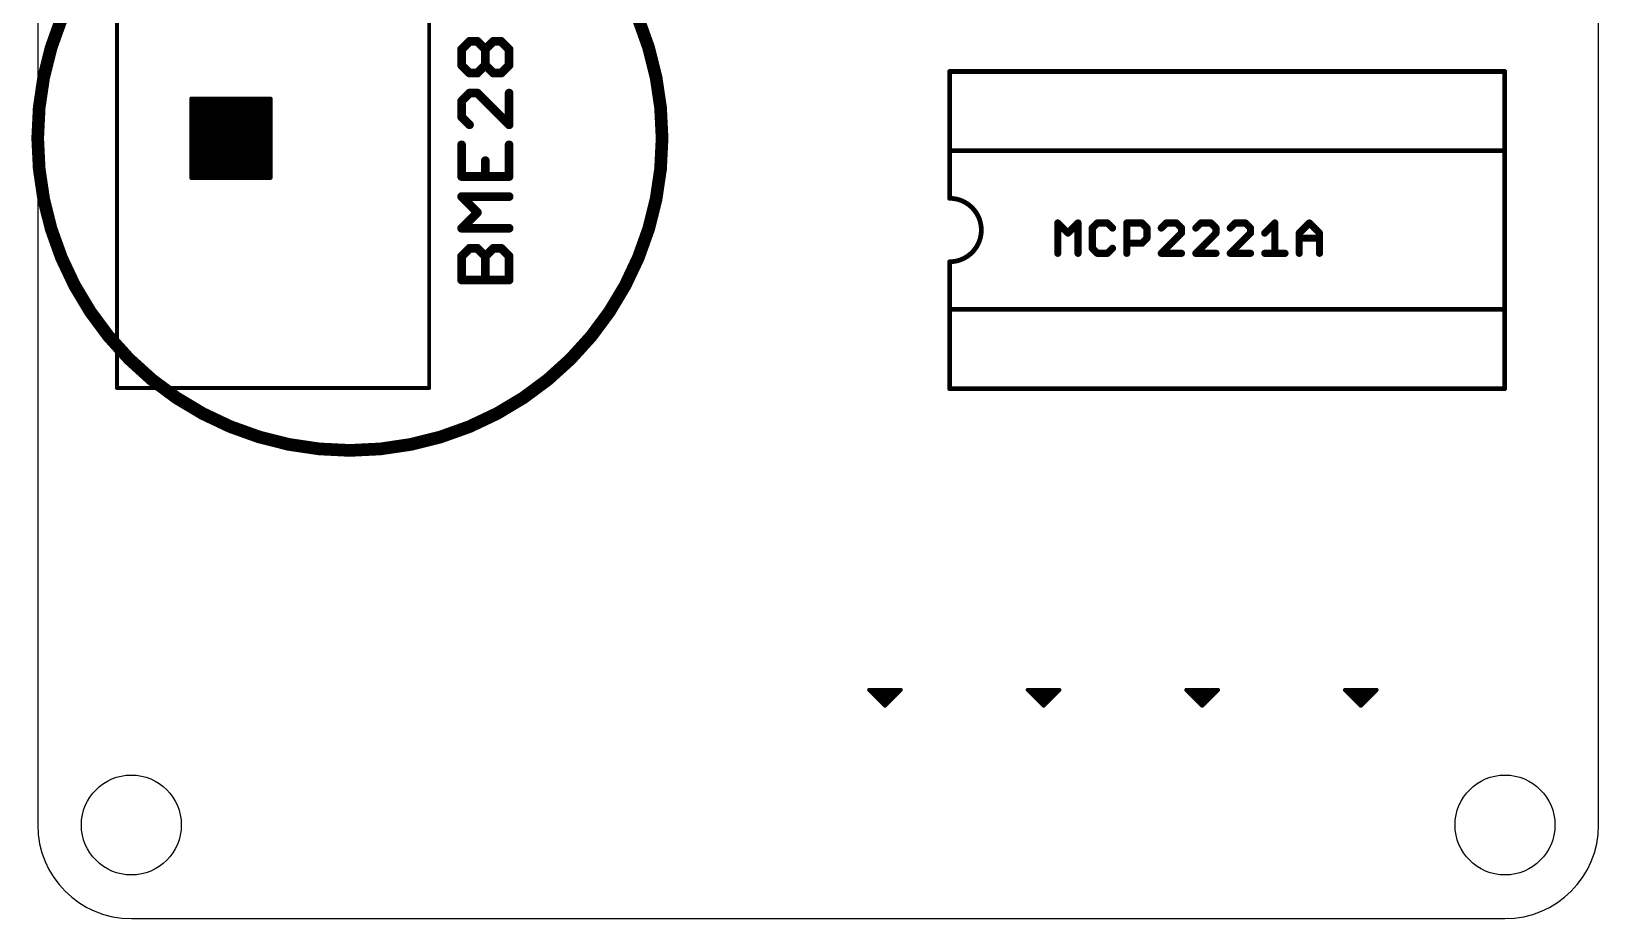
# Model space of a CAD drawing. Extents: x -0.2 to 50, y 0 to 52.7.
# Drawn here: x -0.2 to 50, y 0 to 28.4 of the extents above; entities that cross this region are included whole.
import ezdxf

# ---------------------------------------------------------------- set-up
doc = ezdxf.new("R2010")
doc.units = 0
doc.layers.add('20', color=30, linetype='CONTINUOUS')
doc.layers.add('21', color=253, linetype='CONTINUOUS')

msp = doc.modelspace()

# ---------------------------------------------------------------- linework, layer by layer
at = {"layer": '20'}
for p, q in [((0, 47), (0, 3)), ((50, 3), (50, 47)), ((3, 0), (47, 0))]:
    msp.add_line(p, q, dxfattribs=at)
for centre in [(3, 3), (47, 3)]:
    msp.add_circle(centre, 1.6, dxfattribs=at)
for centre, start, end in [((3, 3), 180, 270), ((47, 3), 270, 0)]:
    msp.add_arc(centre, 3, start, end, dxfattribs=at)
at = {"layer": '21'}
for points, const_width in [([(10, 15, 1), (10, 35, 1), (10, 15)], 0.4064), ([(13.8321, 28.1738, 1), (13.8321, 28.0341)], 0.1397), ([(13.8814, 28.0546, 1), (13.7827, 28.1534)], 0.1397), ([(14.1351, 28.1534, 1), (14.0363, 28.0546)], 0.1397), ([(14.0857, 28.0341, 1), (14.0857, 28.1738)], 0.1397), ([(14.593, 28.1738, 1), (14.593, 28.0341)], 0.1397), ([(14.6424, 28.0546, 1), (14.5436, 28.1534)], 0.1397), ([(14.896, 28.1534, 1), (14.7973, 28.0546)], 0.1397), ([(14.8467, 28.0341, 1), (14.8467, 28.1738)], 0.1397), ([(13.6483, 27.8503, 1), (13.5085, 27.8503)], 0.1397), ([(13.529, 27.8997, 1), (13.6278, 27.8009)], 0.1397), ([(14.4092, 27.8503, 1), (14.2695, 27.8503)], 0.1397), ([(14.29, 27.8997, 1), (14.3887, 27.8009)], 0.1397), ([(14.29, 27.8009, 1), (14.3887, 27.8997)], 0.1397), ([(15.1702, 27.8503, 1), (15.0305, 27.8503)], 0.1397), ([(15.0509, 27.8009, 1), (15.1497, 27.8997)], 0.1397), ([(13.5085, 27.343, 1), (13.6483, 27.343)], 0.1397), ([(13.6278, 27.3924, 1), (13.529, 27.2936)], 0.1397), ([(13.8321, 27.1592, 1), (13.8321, 27.0195)], 0.1397), ([(13.7827, 27.04, 1), (13.8814, 27.1388)], 0.1397), ([(14.0363, 27.1388, 1), (14.1351, 27.04)], 0.1397), ([(14.0857, 27.0195, 1), (14.0857, 27.1592)], 0.1397), ([(14.3887, 27.3924, 1), (14.29, 27.2936)], 0.1397), ([(14.2695, 27.343, 1), (14.4092, 27.343)], 0.1397), ([(14.3887, 27.2936, 1), (14.29, 27.3924)], 0.1397), ([(14.593, 27.1592, 1), (14.593, 27.0195)], 0.1397), ([(14.5436, 27.04, 1), (14.6424, 27.1388)], 0.1397), ([(14.7973, 27.1388, 1), (14.896, 27.04)], 0.1397), ([(14.8467, 27.0195, 1), (14.8467, 27.1592)], 0.1397), ([(15.0305, 27.343, 1), (15.1702, 27.343)], 0.1397), ([(15.1497, 27.2936, 1), (15.0509, 27.3924)], 0.1397), ([(29.21, 27.1781, 1), (29.21, 27.1019)], 0.0762), ([(29.2481, 27.14, 1), (29.1719, 27.14)], 0.0762), ([(47.0281, 27.14, 1), (46.9519, 27.14)], 0.0762), ([(46.99, 27.1019, 1), (46.99, 27.1781)], 0.0762), ([(4.92, 26.3017, 1), (4.92, 26.2383)], 0.0635), ([(4.92, 26.3017, 1), (4.92, 26.2383)], 0.0635), ([(4.92, 26.1747, 1), (4.92, 26.1113)], 0.0635), ([(4.9517, 26.27, 1), (4.8883, 26.27)], 0.0635), ([(7.4917, 26.27, 1), (7.4283, 26.27)], 0.0635), ([(7.46, 26.2383, 1), (7.46, 26.3017)], 0.0635), ([(7.46, 26.2383, 1), (7.46, 26.3017)], 0.0635), ([(7.46, 26.1113, 1), (7.46, 26.1747)], 0.0635), ([(13.6483, 26.1929, 1), (13.5085, 26.1929)], 0.1397), ([(13.529, 26.2423, 1), (13.6278, 26.1435)], 0.1397), ([(13.8321, 26.5164, 1), (13.8321, 26.3767)], 0.1397), ([(13.8814, 26.3972, 1), (13.7827, 26.4959)], 0.1397), ([(14.1351, 26.4959, 1), (14.0363, 26.3972)], 0.1397), ([(14.0857, 26.3767, 1), (14.0857, 26.5164)], 0.1397), ([(15.1702, 26.4465, 1), (15.0305, 26.4465)], 0.1397), ([(4.92, 26.0478, 1), (4.92, 25.9843)], 0.0635), ([(4.92, 25.9208, 1), (4.92, 25.8573)], 0.0635), ([(4.92, 25.7937, 1), (4.92, 25.7303)], 0.0635), ([(4.92, 25.6668, 1), (4.92, 25.6033)], 0.0635), ([(7.46, 25.9843, 1), (7.46, 26.0478)], 0.0635), ([(7.46, 25.8573, 1), (7.46, 25.9208)], 0.0635), ([(7.46, 25.7303, 1), (7.46, 25.7937)], 0.0635), ([(7.46, 25.6033, 1), (7.46, 25.6668)], 0.0635), ([(13.5085, 25.6856, 1), (13.6483, 25.6856)], 0.1397), ([(13.6278, 25.735, 1), (13.529, 25.6362)], 0.1397), ([(4.92, 25.5398, 1), (4.92, 25.4763)], 0.0635), ([(4.92, 25.4127, 1), (4.92, 25.3493)], 0.0635), ([(4.92, 25.2858, 1), (4.92, 25.2223)], 0.0635), ([(4.92, 25.1588, 1), (4.92, 25.0953)], 0.0635), ([(7.46, 25.4763, 1), (7.46, 25.5398)], 0.0635), ([(7.46, 25.3493, 1), (7.46, 25.4127)], 0.0635), ([(7.46, 25.2223, 1), (7.46, 25.2858)], 0.0635), ([(7.46, 25.0953, 1), (7.46, 25.1588)], 0.0635), ([(13.7827, 25.3826, 1), (13.8814, 25.4813)], 0.1397), ([(15.0305, 25.4319, 1), (15.1702, 25.4319)], 0.1397), ([(15.0509, 25.3826, 1), (15.1497, 25.4813)], 0.1397), ([(4.92, 25.0317, 1), (4.92, 24.9683)], 0.0635), ([(4.92, 24.7778, 1), (4.92, 24.7143)], 0.0635), ([(4.92, 24.6507, 1), (4.92, 24.5873)], 0.0635), ([(4.92, 24.9047, 1), (4.92, 24.8413)], 0.0635), ([(7.46, 24.9683, 1), (7.46, 25.0317)], 0.0635), ([(7.46, 24.8413, 1), (7.46, 24.9047)], 0.0635), ([(7.46, 24.7143, 1), (7.46, 24.7778)], 0.0635), ([(7.46, 24.5873, 1), (7.46, 24.6507)], 0.0635), ([(13.6483, 24.7891, 1), (13.5085, 24.7891)], 0.1397), ([(15.1702, 24.7891, 1), (15.0305, 24.7891)], 0.1397), ([(29.21, 24.6381, 1), (29.21, 24.5619)], 0.0762), ([(29.2481, 24.6, 1), (29.1719, 24.6)], 0.0762), ([(29.1719, 24.6, 1), (29.2481, 24.6)], 0.0762), ([(47.0281, 24.6, 1), (46.9519, 24.6)], 0.0762), ([(46.9519, 24.6, 1), (47.0281, 24.6)], 0.0762), ([(46.99, 24.5619, 1), (46.99, 24.6381)], 0.0762), ([(4.92, 24.5237, 1), (4.92, 24.4603)], 0.0635), ([(4.92, 24.3968, 1), (4.92, 24.3333)], 0.0635), ([(4.92, 24.2697, 1), (4.92, 24.2063)], 0.0635), ([(4.92, 24.1427, 1), (4.92, 24.0793)], 0.0635), ([(7.46, 24.4603, 1), (7.46, 24.5237)], 0.0635), ([(7.46, 24.3333, 1), (7.46, 24.3968)], 0.0635), ([(7.46, 24.2063, 1), (7.46, 24.2697)], 0.0635), ([(7.46, 24.0793, 1), (7.46, 24.1427)], 0.0635), ([(14.4092, 24.2818, 1), (14.2695, 24.2818)], 0.1397), ([(4.92, 24.0158, 1), (4.92, 23.9523)], 0.0635), ([(4.92, 23.8888, 1), (4.92, 23.8253)], 0.0635), ([(4.92, 23.7617, 1), (4.92, 23.6983)], 0.0635), ([(4.8883, 23.73, 1), (4.9517, 23.73)], 0.0635), ([(7.4283, 23.73, 1), (7.4917, 23.73)], 0.0635), ([(7.46, 23.9523, 1), (7.46, 24.0158)], 0.0635), ([(7.46, 23.8253, 1), (7.46, 23.8888)], 0.0635), ([(7.46, 23.6983, 1), (7.46, 23.7617)], 0.0635), ([(13.5085, 23.7745, 1), (13.6483, 23.7745)], 0.1397), ([(13.5784, 23.8444, 1), (13.5784, 23.7047)], 0.1397), ([(14.2695, 23.7745, 1), (14.4092, 23.7745)], 0.1397), ([(15.0305, 23.7745, 1), (15.1702, 23.7745)], 0.1397), ([(15.1003, 23.7047, 1), (15.1003, 23.8444)], 0.1397), ([(13.6278, 23.1811, 1), (13.529, 23.0823)], 0.1397), ([(13.5784, 23.2016, 1), (13.5784, 23.0619)], 0.1397), ([(15.1003, 23.0619, 1), (15.1003, 23.2016)], 0.1397), ([(29.21, 21.044, 1), (29.21, 23.076)], 0.1524), ([(29.21, 23.1141, 1), (29.21, 23.0379)], 0.0762), ([(29.1719, 23.076, 1), (29.2481, 23.076)], 0.0762), ([(14.1351, 22.575, 1), (14.0363, 22.6738)], 0.1397), ([(14.0363, 22.575, 1), (14.1351, 22.6738)], 0.1397), ([(13.5784, 22.187, 1), (13.5784, 22.0473)], 0.1397), ([(13.529, 22.1665, 1), (13.6278, 22.0677)], 0.1397), ([(15.1003, 22.0473, 1), (15.1003, 22.187)], 0.1397), ([(32.7152, 22.3269, 1), (32.6343, 22.2461)], 0.1143), ([(32.7319, 22.2865, 1), (32.6176, 22.2865)], 0.1143), ([(33.3801, 22.2865, 1), (33.2658, 22.2865)], 0.1143), ([(33.3633, 22.2461, 1), (33.2825, 22.3269)], 0.1143), ([(33.8368, 22.1245, 1), (33.7225, 22.1245)], 0.1143), ([(33.7393, 22.1649, 1), (33.8201, 22.0841)], 0.1143), ([(33.9417, 22.3437, 1), (33.9417, 22.2294)], 0.1143), ([(33.9821, 22.2461, 1), (33.9013, 22.3269)], 0.1143), ([(34.3062, 22.3269, 1), (34.2254, 22.2461)], 0.1143), ([(34.2658, 22.2294, 1), (34.2658, 22.3437)], 0.1143), ([(34.3874, 22.0841, 1), (34.4683, 22.1649)], 0.1143), ([(34.8846, 22.3437, 1), (34.8846, 22.2294)], 0.1143), ([(34.9418, 22.2865, 1), (34.8275, 22.2865)], 0.1143), ([(35.4112, 22.3269, 1), (35.3303, 22.2461)], 0.1143), ([(35.3707, 22.2294, 1), (35.3707, 22.3437)], 0.1143), ([(35.5899, 22.1245, 1), (35.4756, 22.1245)], 0.1143), ([(35.4924, 22.0841, 1), (35.5732, 22.1649)], 0.1143), ([(35.9492, 22.1649, 1), (36.03, 22.0841)], 0.1143), ([(36.1516, 22.3437, 1), (36.1516, 22.2294)], 0.1143), ([(36.192, 22.2461, 1), (36.1112, 22.3269)], 0.1143), ([(36.5161, 22.3269, 1), (36.4353, 22.2461)], 0.1143), ([(36.4757, 22.2294, 1), (36.4757, 22.3437)], 0.1143), ([(36.6949, 22.1245, 1), (36.5806, 22.1245)], 0.1143), ([(36.5973, 22.0841, 1), (36.6781, 22.1649)], 0.1143), ([(37.0541, 22.1649, 1), (37.1349, 22.0841)], 0.1143), ([(37.2566, 22.3437, 1), (37.2566, 22.2294)], 0.1143), ([(37.297, 22.2461, 1), (37.2161, 22.3269)], 0.1143), ([(37.621, 22.3269, 1), (37.5402, 22.2461)], 0.1143), ([(37.5806, 22.2294, 1), (37.5806, 22.3437)], 0.1143), ([(37.7998, 22.1245, 1), (37.6855, 22.1245)], 0.1143), ([(37.7023, 22.0841, 1), (37.7831, 22.1649)], 0.1143), ([(38.1591, 22.1649, 1), (38.2399, 22.0841)], 0.1143), ([(38.3615, 22.3437, 1), (38.3615, 22.2294)], 0.1143), ([(38.4019, 22.2461, 1), (38.3211, 22.3269)], 0.1143), ([(38.726, 22.3269, 1), (38.6452, 22.2461)], 0.1143), ([(38.6856, 22.2294, 1), (38.6856, 22.3437)], 0.1143), ([(38.9048, 22.1245, 1), (38.7905, 22.1245)], 0.1143), ([(38.8072, 22.0841, 1), (38.888, 22.1649)], 0.1143), ([(39.6856, 22.2865, 1), (39.5713, 22.2865)], 0.1143), ([(39.6689, 22.2461, 1), (39.5881, 22.3269)], 0.1143), ([(40.7738, 22.3269, 1), (40.693, 22.2461)], 0.1143), ([(40.7738, 22.2461, 1), (40.693, 22.3269)], 0.1143), ([(13.8321, 21.5441, 1), (13.8321, 21.4045)], 0.1397), ([(13.8814, 21.4249, 1), (13.7827, 21.5237)], 0.1397), ([(14.1351, 21.5237, 1), (14.0363, 21.4249)], 0.1397), ([(14.0857, 21.4045, 1), (14.0857, 21.5441)], 0.1397), ([(14.593, 21.5441, 1), (14.593, 21.4045)], 0.1397), ([(14.6424, 21.4249, 1), (14.5436, 21.5237)], 0.1397), ([(14.896, 21.5237, 1), (14.7973, 21.4249)], 0.1397), ([(14.8467, 21.4045, 1), (14.8467, 21.5441)], 0.1397), ([(32.9584, 22.0029, 1), (33.0392, 21.922)], 0.1143), ([(32.9584, 21.922, 1), (33.0392, 22.0029)], 0.1143), ([(33.8201, 21.5167, 1), (33.7393, 21.4359)], 0.1143), ([(34.4683, 21.4359, 1), (34.3874, 21.5167)], 0.1143), ([(34.8846, 21.6955, 1), (34.8846, 21.5812)], 0.1143), ([(35.3303, 21.6788, 1), (35.4112, 21.598)], 0.1143), ([(35.3707, 21.5812, 1), (35.3707, 21.6955)], 0.1143), ([(35.4756, 21.8004, 1), (35.5899, 21.8004)], 0.1143), ([(35.5732, 21.76, 1), (35.4924, 21.8408)], 0.1143), ([(36.5806, 21.9625, 1), (36.6949, 21.9625)], 0.1143), ([(36.6781, 21.922, 1), (36.5973, 22.0029)], 0.1143), ([(37.6855, 21.9625, 1), (37.7998, 21.9625)], 0.1143), ([(37.7831, 21.922, 1), (37.7023, 22.0029)], 0.1143), ([(38.7905, 21.9625, 1), (38.9048, 21.9625)], 0.1143), ([(38.888, 21.922, 1), (38.8072, 22.0029)], 0.1143), ([(39.264, 22.0029, 1), (39.3448, 21.922)], 0.1143), ([(40.3689, 22.0029, 1), (40.4498, 21.922)], 0.1143), ([(40.4665, 21.9625, 1), (40.3522, 21.9625)], 0.1143), ([(40.4094, 21.8576, 1), (40.4094, 21.7433)], 0.1143), ([(41.1147, 21.9625, 1), (41.0004, 21.9625)], 0.1143), ([(41.0171, 21.922, 1), (41.0979, 22.0029)], 0.1143), ([(41.0575, 21.7433, 1), (41.0575, 21.8576)], 0.1143), ([(13.6483, 21.2207, 1), (13.5085, 21.2207)], 0.1397), ([(13.529, 21.27, 1), (13.6278, 21.1713)], 0.1397), ([(14.4092, 21.2207, 1), (14.2695, 21.2207)], 0.1397), ([(14.29, 21.27, 1), (14.3887, 21.1713)], 0.1397), ([(14.29, 21.1713, 1), (14.3887, 21.27)], 0.1397), ([(15.1702, 21.2207, 1), (15.0305, 21.2207)], 0.1397), ([(15.0509, 21.1713, 1), (15.1497, 21.27)], 0.1397), ([(29.21, 21.0821, 1), (29.21, 21.0059)], 0.0762), ([(29.2481, 21.044, 1), (29.1719, 21.044)], 0.0762), ([(32.6176, 21.3143, 1), (32.7319, 21.3143)], 0.1143), ([(33.2658, 21.3143, 1), (33.3801, 21.3143)], 0.1143), ([(33.7225, 21.4763, 1), (33.8368, 21.4763)], 0.1143), ([(33.9417, 21.3714, 1), (33.9417, 21.2571)], 0.1143), ([(33.9013, 21.2739, 1), (33.9821, 21.3547)], 0.1143), ([(34.2254, 21.3547, 1), (34.3062, 21.2739)], 0.1143), ([(34.2658, 21.2571, 1), (34.2658, 21.3714)], 0.1143), ([(34.8275, 21.3143, 1), (34.9418, 21.3143)], 0.1143), ([(35.9896, 21.3714, 1), (35.9896, 21.2571)], 0.1143), ([(35.9492, 21.3547, 1), (36.03, 21.2739)], 0.1143), ([(36.6377, 21.2571, 1), (36.6377, 21.3714)], 0.1143), ([(37.0945, 21.3714, 1), (37.0945, 21.2571)], 0.1143), ([(37.0541, 21.3547, 1), (37.1349, 21.2739)], 0.1143), ([(37.7427, 21.2571, 1), (37.7427, 21.3714)], 0.1143), ([(38.1995, 21.3714, 1), (38.1995, 21.2571)], 0.1143), ([(38.1591, 21.3547, 1), (38.2399, 21.2739)], 0.1143), ([(38.8476, 21.2571, 1), (38.8476, 21.3714)], 0.1143), ([(39.3044, 21.3714, 1), (39.3044, 21.2571)], 0.1143), ([(39.5713, 21.3143, 1), (39.6856, 21.3143)], 0.1143), ([(39.9526, 21.2571, 1), (39.9526, 21.3714)], 0.1143), ([(40.3522, 21.3143, 1), (40.4665, 21.3143)], 0.1143), ([(41.0004, 21.3143, 1), (41.1147, 21.3143)], 0.1143), ([(13.5784, 20.5296, 1), (13.5784, 20.3899)], 0.1397), ([(15.1003, 20.3899, 1), (15.1003, 20.5296)], 0.1397), ([(13.5085, 20.4597, 1), (13.6483, 20.4597)], 0.1397), ([(14.2695, 20.4597, 1), (14.4092, 20.4597)], 0.1397), ([(15.0305, 20.4597, 1), (15.1702, 20.4597)], 0.1397), ([(29.2481, 19.52, 1), (29.1719, 19.52)], 0.0762), ([(29.21, 19.5581, 1), (29.21, 19.4819)], 0.0762), ([(47.0281, 19.52, 1), (46.9519, 19.52)], 0.0762), ([(46.99, 19.4819, 1), (46.99, 19.5581)], 0.0762), ([(29.1719, 19.52, 1), (29.2481, 19.52)], 0.0762), ([(46.9519, 19.52, 1), (47.0281, 19.52)], 0.0762), ([(2.5082, 17, 1), (2.5718, 17)], 0.0635), ([(2.54, 17.0317, 1), (2.54, 16.9683)], 0.0635), ([(12.5083, 17, 1), (12.5718, 17)], 0.0635), ([(12.54, 16.9683, 1), (12.54, 17.0317)], 0.0635), ([(29.21, 17.0181, 1), (29.21, 16.9419)], 0.0762), ([(29.1719, 16.98, 1), (29.2481, 16.98)], 0.0762), ([(46.9519, 16.98, 1), (47.0281, 16.98)], 0.0762), ([(46.99, 16.9419, 1), (46.99, 17.0181)], 0.0762), ([(26.6545, 7.3505, 1), (26.6095, 7.3055)], 0.0635), ([(26.632, 7.3598, 1), (26.632, 7.2963)], 0.0635), ([(26.632, 7.3598, 1), (26.632, 7.2963)], 0.0635), ([(26.759, 7.2328, 1), (26.759, 7.1693)], 0.0635), ([(26.886, 7.1058, 1), (26.886, 7.0423)], 0.0635), ([(27.394, 7.0423, 1), (27.394, 7.1058)], 0.0635), ([(27.521, 7.1693, 1), (27.521, 7.2328)], 0.0635), ([(27.6705, 7.3055, 1), (27.6255, 7.3505)], 0.0635), ([(27.648, 7.2963, 1), (27.648, 7.3598)], 0.0635), ([(27.648, 7.2963, 1), (27.648, 7.3598)], 0.0635), ([(31.7345, 7.3505, 1), (31.6895, 7.3055)], 0.0635), ([(31.712, 7.3598, 1), (31.712, 7.2963)], 0.0635), ([(31.712, 7.3598, 1), (31.712, 7.2963)], 0.0635), ([(31.839, 7.2328, 1), (31.839, 7.1693)], 0.0635), ([(31.966, 7.1058, 1), (31.966, 7.0423)], 0.0635), ([(32.474, 7.0423, 1), (32.474, 7.1058)], 0.0635), ([(32.601, 7.1693, 1), (32.601, 7.2328)], 0.0635), ([(32.7505, 7.3055, 1), (32.7055, 7.3505)], 0.0635), ([(32.728, 7.2963, 1), (32.728, 7.3598)], 0.0635), ([(32.728, 7.2963, 1), (32.728, 7.3598)], 0.0635), ([(36.8145, 7.3505, 1), (36.7695, 7.3055)], 0.0635), ([(36.792, 7.3598, 1), (36.792, 7.2963)], 0.0635), ([(36.792, 7.3598, 1), (36.792, 7.2963)], 0.0635), ([(36.919, 7.2328, 1), (36.919, 7.1693)], 0.0635), ([(37.046, 7.1058, 1), (37.046, 7.0423)], 0.0635), ([(37.554, 7.0423, 1), (37.554, 7.1058)], 0.0635), ([(37.681, 7.1693, 1), (37.681, 7.2328)], 0.0635), ([(37.8305, 7.3055, 1), (37.7855, 7.3505)], 0.0635), ([(37.808, 7.2963, 1), (37.808, 7.3598)], 0.0635), ([(37.808, 7.2963, 1), (37.808, 7.3598)], 0.0635), ([(41.8945, 7.3505, 1), (41.8495, 7.3055)], 0.0635), ([(41.872, 7.3598, 1), (41.872, 7.2963)], 0.0635), ([(41.872, 7.3598, 1), (41.872, 7.2963)], 0.0635), ([(41.999, 7.2328, 1), (41.999, 7.1693)], 0.0635), ([(42.126, 7.1058, 1), (42.126, 7.0423)], 0.0635), ([(42.634, 7.0423, 1), (42.634, 7.1058)], 0.0635), ([(42.761, 7.1693, 1), (42.761, 7.2328)], 0.0635), ([(42.9105, 7.3055, 1), (42.8655, 7.3505)], 0.0635), ([(42.888, 7.2963, 1), (42.888, 7.3598)], 0.0635), ([(42.888, 7.2963, 1), (42.888, 7.3598)], 0.0635), ([(27.013, 6.9787, 1), (27.013, 6.9153)], 0.0635), ([(27.1175, 6.8425, 1), (27.1625, 6.7975)], 0.0635), ([(27.1175, 6.7975, 1), (27.1625, 6.8425)], 0.0635), ([(27.267, 6.9153, 1), (27.267, 6.9787)], 0.0635), ([(32.093, 6.9787, 1), (32.093, 6.9153)], 0.0635), ([(32.1975, 6.8425, 1), (32.2425, 6.7975)], 0.0635), ([(32.1975, 6.7975, 1), (32.2425, 6.8425)], 0.0635), ([(32.347, 6.9153, 1), (32.347, 6.9787)], 0.0635), ([(37.173, 6.9787, 1), (37.173, 6.9153)], 0.0635), ([(37.2775, 6.8425, 1), (37.3225, 6.7975)], 0.0635), ([(37.2775, 6.7975, 1), (37.3225, 6.8425)], 0.0635), ([(37.427, 6.9153, 1), (37.427, 6.9787)], 0.0635), ([(42.253, 6.9787, 1), (42.253, 6.9153)], 0.0635), ([(42.3575, 6.8425, 1), (42.4025, 6.7975)], 0.0635), ([(42.3575, 6.7975, 1), (42.4025, 6.8425)], 0.0635), ([(42.507, 6.9153, 1), (42.507, 6.9787)], 0.0635)]:
    msp.add_lwpolyline(points, format="xyb", dxfattribs=dict(at, const_width=const_width))
for points, const_width in [([(2.54, 17), (2.54, 33)], 0.127), ([(12.54, 33), (12.54, 17)], 0.127), ([(13.5784, 27.8503), (13.8321, 28.104)], 0.2794), ([(13.8321, 28.104), (14.0857, 28.104)], 0.2794), ([(14.0857, 28.104), (14.3394, 27.8503)], 0.2794), ([(14.3394, 27.8503), (14.593, 28.104)], 0.2794), ([(14.593, 28.104), (14.8467, 28.104)], 0.2794), ([(14.8467, 28.104), (15.1003, 27.8503)], 0.2794), ([(13.5784, 27.343), (13.5784, 27.8503)], 0.2794), ([(14.3394, 27.343), (14.3394, 27.8503)], 0.2794), ([(15.1003, 27.8503), (15.1003, 27.343)], 0.2794), ([(13.8321, 27.0894), (13.5784, 27.343)], 0.2794), ([(14.0857, 27.0894), (13.8321, 27.0894)], 0.2794), ([(14.3394, 27.343), (14.0857, 27.0894)], 0.2794), ([(14.593, 27.0894), (14.3394, 27.343)], 0.2794), ([(14.8467, 27.0894), (14.593, 27.0894)], 0.2794), ([(15.1003, 27.343), (14.8467, 27.0894)], 0.2794), ([(46.99, 27.14), (29.21, 27.14)], 0.1524), ([(29.21, 27.14), (29.21, 24.6)], 0.1524), ([(46.99, 27.14), (46.99, 24.6)], 0.1524), ([(4.92, 23.73), (4.92, 26.27)], 0.127), ([(4.92, 26.27), (7.46, 26.27)], 0.127), ([(7.46, 26.27), (4.92, 26.27)], 0.127), ([(7.46, 26.143), (4.92, 26.143)], 0.127), ([(7.46, 26.27), (7.46, 23.73)], 0.127), ([(13.8321, 26.4465), (13.5784, 26.1929)], 0.2794), ([(13.5784, 26.1929), (13.5784, 25.6856)], 0.2794), ([(14.0857, 26.4465), (13.8321, 26.4465)], 0.2794), ([(15.1003, 25.4319), (14.0857, 26.4465)], 0.2794), ([(15.1003, 26.4465), (15.1003, 25.4319)], 0.2794), ([(7.46, 26.016), (4.92, 26.016)], 0.127), ([(7.46, 25.889), (4.92, 25.889)], 0.127), ([(7.46, 25.762), (4.92, 25.762)], 0.127), ([(7.46, 25.635), (4.92, 25.635)], 0.127), ([(13.5784, 25.6856), (13.8321, 25.4319)], 0.2794), ([(7.46, 25.508), (4.92, 25.508)], 0.127), ([(7.46, 25.381), (4.92, 25.381)], 0.127), ([(7.46, 25.254), (4.92, 25.254)], 0.127), ([(7.46, 25.127), (4.92, 25.127)], 0.127), ([(7.46, 25), (4.92, 25)], 0.127), ([(7.46, 24.873), (4.92, 24.873)], 0.127), ([(7.46, 24.746), (4.92, 24.746)], 0.127), ([(7.46, 24.619), (4.92, 24.619)], 0.127), ([(13.5784, 24.7891), (13.5784, 23.7745)], 0.2794), ([(15.1003, 23.7745), (15.1003, 24.7891)], 0.2794), ([(29.21, 24.6), (46.99, 24.6)], 0.1524), ([(29.21, 24.6), (29.21, 23.076)], 0.1524), ([(46.99, 24.6), (46.99, 19.52)], 0.1524), ([(7.46, 24.492), (4.92, 24.492)], 0.127), ([(7.46, 24.365), (4.92, 24.365)], 0.127), ([(7.46, 24.238), (4.92, 24.238)], 0.127), ([(7.46, 24.111), (4.92, 24.111)], 0.127), ([(14.3394, 23.7745), (14.3394, 24.2818)], 0.2794), ([(7.46, 23.984), (4.92, 23.984)], 0.127), ([(7.46, 23.857), (4.92, 23.857)], 0.127), ([(7.46, 23.73), (4.92, 23.73)], 0.127), ([(13.5784, 23.7745), (15.1003, 23.7745)], 0.2794), ([(14.0857, 22.6244), (13.5784, 23.1317)], 0.2794), ([(13.5784, 23.1317), (15.1003, 23.1317)], 0.2794), ([(13.5784, 22.1171), (14.0857, 22.6244)], 0.2794), ([(15.1003, 22.1171), (13.5784, 22.1171)], 0.2794), ([(32.6747, 21.3143), (32.6747, 22.2865)], 0.2286), ([(32.6747, 22.2865), (32.9988, 21.9625)], 0.2286), ([(32.9988, 21.9625), (33.3229, 22.2865)], 0.2286), ([(33.3229, 22.2865), (33.3229, 21.3143)], 0.2286), ([(33.9417, 22.2865), (33.7797, 22.1245)], 0.2286), ([(33.7797, 22.1245), (33.7797, 21.4763)], 0.2286), ([(34.2658, 22.2865), (33.9417, 22.2865)], 0.2286), ([(34.4278, 22.1245), (34.2658, 22.2865)], 0.2286), ([(34.8846, 21.3143), (34.8846, 22.2865)], 0.2286), ([(34.8846, 22.2865), (35.3707, 22.2865)], 0.2286), ([(35.3707, 22.2865), (35.5328, 22.1245)], 0.2286), ([(35.5328, 22.1245), (35.5328, 21.8004)], 0.2286), ([(36.1516, 22.2865), (35.9896, 22.1245)], 0.2286), ([(36.4757, 22.2865), (36.1516, 22.2865)], 0.2286), ([(36.6377, 22.1245), (36.4757, 22.2865)], 0.2286), ([(36.6377, 21.9625), (36.6377, 22.1245)], 0.2286), ([(37.2566, 22.2865), (37.0945, 22.1245)], 0.2286), ([(37.5806, 22.2865), (37.2566, 22.2865)], 0.2286), ([(37.7427, 22.1245), (37.5806, 22.2865)], 0.2286), ([(37.7427, 21.9625), (37.7427, 22.1245)], 0.2286), ([(38.3615, 22.2865), (38.1995, 22.1245)], 0.2286), ([(38.6856, 22.2865), (38.3615, 22.2865)], 0.2286), ([(38.8476, 22.1245), (38.6856, 22.2865)], 0.2286), ([(38.8476, 21.9625), (38.8476, 22.1245)], 0.2286), ([(39.3044, 21.9625), (39.6285, 22.2865)], 0.2286), ([(39.6285, 22.2865), (39.6285, 21.3143)], 0.2286), ([(40.4094, 21.9625), (40.7334, 22.2865)], 0.2286), ([(40.7334, 22.2865), (41.0575, 21.9625)], 0.2286), ([(13.5784, 21.2207), (13.8321, 21.4743)], 0.2794), ([(13.8321, 21.4743), (14.0857, 21.4743)], 0.2794), ([(14.0857, 21.4743), (14.3394, 21.2207)], 0.2794), ([(14.3394, 21.2207), (14.593, 21.4743)], 0.2794), ([(14.593, 21.4743), (14.8467, 21.4743)], 0.2794), ([(14.8467, 21.4743), (15.1003, 21.2207)], 0.2794), ([(33.7797, 21.4763), (33.9417, 21.3143)], 0.2286), ([(34.2658, 21.3143), (34.4278, 21.4763)], 0.2286), ([(35.3707, 21.6384), (34.8846, 21.6384)], 0.2286), ([(35.5328, 21.8004), (35.3707, 21.6384)], 0.2286), ([(35.9896, 21.3143), (36.6377, 21.9625)], 0.2286), ([(37.0945, 21.3143), (37.7427, 21.9625)], 0.2286), ([(38.1995, 21.3143), (38.8476, 21.9625)], 0.2286), ([(40.4094, 21.3143), (40.4094, 21.9625)], 0.2286), ([(40.4094, 21.8004), (41.0575, 21.8004)], 0.2286), ([(41.0575, 21.9625), (41.0575, 21.3143)], 0.2286), ([(13.5784, 20.4597), (13.5784, 21.2207)], 0.2794), ([(14.3394, 20.4597), (14.3394, 21.2207)], 0.2794), ([(15.1003, 21.2207), (15.1003, 20.4597)], 0.2794), ([(29.21, 19.52), (29.21, 21.044)], 0.1524), ([(33.9417, 21.3143), (34.2658, 21.3143)], 0.2286), ([(36.6377, 21.3143), (35.9896, 21.3143)], 0.2286), ([(37.7427, 21.3143), (37.0945, 21.3143)], 0.2286), ([(38.8476, 21.3143), (38.1995, 21.3143)], 0.2286), ([(39.3044, 21.3143), (39.9526, 21.3143)], 0.2286), ([(15.1003, 20.4597), (13.5784, 20.4597)], 0.2794), ([(29.21, 16.98), (29.21, 19.52)], 0.1524), ([(29.21, 19.52), (46.99, 19.52)], 0.1524), ([(46.99, 19.52), (46.99, 16.98)], 0.1524), ([(12.54, 17), (2.54, 17)], 0.127), ([(29.21, 16.98), (46.99, 16.98)], 0.1524), ([(27.648, 7.328), (26.632, 7.328)], 0.127), ([(26.632, 7.328), (27.14, 6.82)], 0.127), ([(27.648, 7.328), (26.632, 7.328)], 0.127), ([(27.521, 7.201), (26.759, 7.201)], 0.127), ([(27.394, 7.074), (26.886, 7.074)], 0.127), ([(27.14, 6.82), (27.648, 7.328)], 0.127), ([(32.728, 7.328), (31.712, 7.328)], 0.127), ([(31.712, 7.328), (32.22, 6.82)], 0.127), ([(32.728, 7.328), (31.712, 7.328)], 0.127), ([(32.601, 7.201), (31.839, 7.201)], 0.127), ([(32.474, 7.074), (31.966, 7.074)], 0.127), ([(32.22, 6.82), (32.728, 7.328)], 0.127), ([(37.808, 7.328), (36.792, 7.328)], 0.127), ([(36.792, 7.328), (37.3, 6.82)], 0.127), ([(37.808, 7.328), (36.792, 7.328)], 0.127), ([(37.681, 7.201), (36.919, 7.201)], 0.127), ([(37.554, 7.074), (37.046, 7.074)], 0.127), ([(37.3, 6.82), (37.808, 7.328)], 0.127), ([(42.888, 7.328), (41.872, 7.328)], 0.127), ([(41.872, 7.328), (42.38, 6.82)], 0.127), ([(42.888, 7.328), (41.872, 7.328)], 0.127), ([(42.761, 7.201), (41.999, 7.201)], 0.127), ([(42.634, 7.074), (42.126, 7.074)], 0.127), ([(42.38, 6.82), (42.888, 7.328)], 0.127), ([(27.267, 6.947), (27.013, 6.947)], 0.127), ([(32.347, 6.947), (32.093, 6.947)], 0.127), ([(37.427, 6.947), (37.173, 6.947)], 0.127), ([(42.507, 6.947), (42.253, 6.947)], 0.127)]:
    msp.add_lwpolyline(points, dxfattribs=dict(at, const_width=const_width))

doc.saveas('drawing.dxf')
